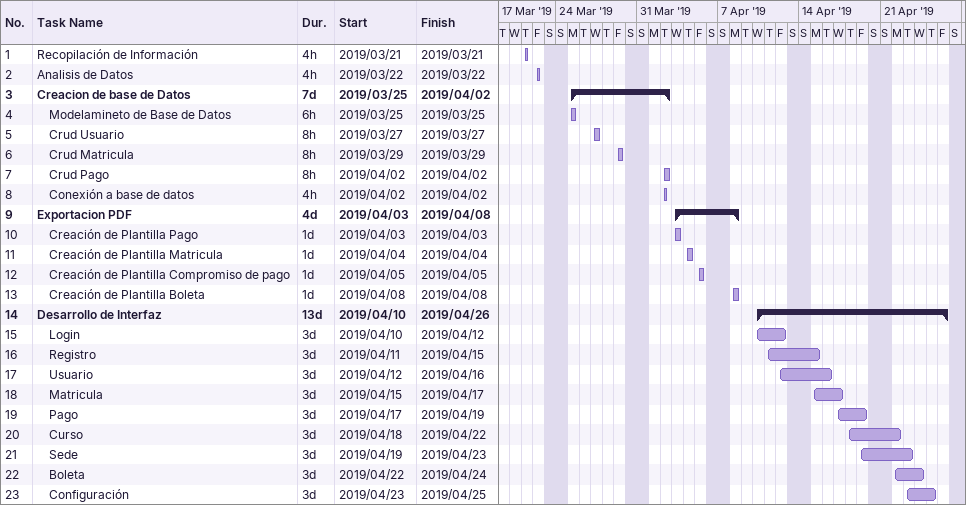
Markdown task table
| ID | Level | Task | Duration | Start | Finish |
|---|---|---|---|---|---|
| 1 | 1 | Recopilación de Información | 4h | 2019-03-21 | 2019-03-21 |
| 2 | 1 | Analisis de Datos | 4h | 2019-03-22 | 2019-03-22 |
| 3 | 1 | **Creacion de base de Datos** | 7d | 2019-03-25 | 2019-04-02 |
| 4 | 2 | Modelamineto de Base de Datos | 6h | 2019-03-25 | 2019-03-25 |
| 5 | 2 | Crud Usuario | 8h | 2019-03-27 | 2019-03-27 |
| 6 | 2 | Crud Matricula | 8h | 2019-03-29 | 2019-03-29 |
| 7 | 2 | Crud Pago | 8h | 2019-04-02 | 2019-04-02 |
| 8 | 2 | Conexión a base de datos | 4h | 2019-04-02 | 2019-04-02 |
| 9 | 1 | **Exportacion PDF** | 4d | 2019-04-03 | 2019-04-08 |
| 10 | 2 | Creación de Plantilla Pago | 1d | 2019-04-03 | 2019-04-03 |
| 11 | 2 | Creación de Plantilla Matricula | 1d | 2019-04-04 | 2019-04-04 |
| 12 | 2 | Creación de Plantilla Compromiso de pago | 1d | 2019-04-05 | 2019-04-05 |
| 13 | 2 | Creación de Plantilla Boleta | 1d | 2019-04-08 | 2019-04-08 |
| 14 | 1 | **Desarrollo de Interfaz** | 13d | 2019-04-10 | 2019-04-26 |
| 15 | 2 | Login | 3d | 2019-04-10 | 2019-04-12 |
| 16 | 2 | Registro | 3d | 2019-04-11 | 2019-04-15 |
| 17 | 2 | Usuario | 3d | 2019-04-12 | 2019-04-16 |
| 18 | 2 | Matricula | 3d | 2019-04-15 | 2019-04-17 |
| 19 | 2 | Pago | 3d | 2019-04-17 | 2019-04-19 |
| 20 | 2 | Curso | 3d | 2019-04-18 | 2019-04-22 |
| 21 | 2 | Sede | 3d | 2019-04-19 | 2019-04-23 |
| 22 | 2 | Boleta | 3d | 2019-04-22 | 2019-04-24 |
| 23 | 2 | Configuración | 3d | 2019-04-23 | 2019-04-25 |
